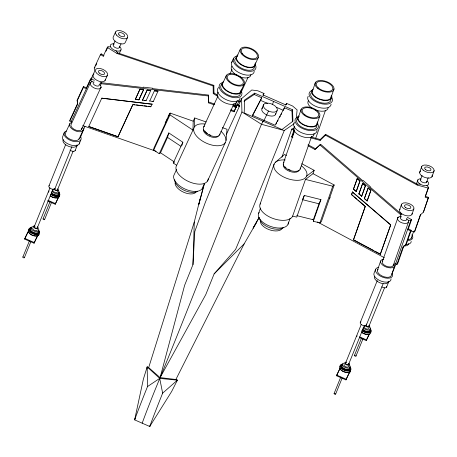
<?xml version="1.0" encoding="UTF-8"?>
<svg xmlns="http://www.w3.org/2000/svg" width="457" height="457" viewBox="0 0 457 457"><rect width="100%" height="100%" fill="white"/><g stroke="black" fill="none" stroke-linecap="round" stroke-linejoin="round"><path stroke-width="0.69" d="M260.679 203.119A17.343 8.974 19.3 0 0 271.852 218.018A17.343 8.974 19.3 0 0 292.634 216.11L305.476 179.424L313.011 173.671L334.193 184.988L321.351 221.674L319.911 222.907L313.342 221.268L313.342 219.771L319.015 203.799L320.923 199.6L304.316 195.465L302.683 199.063M208.261 178.858A17.343 9.043 24.8 0 1 189.124 181.772A17.343 9.043 24.8 0 1 176.699 165.297L192.963 130.114L193.214 121.168L194.693 117.969L206.147 121.979M194.442 126.915L194.693 117.969M142.184 423.176A131.827 6.124 -66.3 0 1 155.089 389.844L160.11 377.619L184.617 285.322L192.963 264.62L194.282 222.016L200.223 198.424M192.963 264.62L194.791 231.545L205.239 202.6L241.936 111.965L241.564 98.666L251.767 90L257.862 90.794L263.912 93.445L263.055 95.387M310.509 137.751L320.129 140.39L320.203 139.522L325.578 134.329L417.27 184.177L420.143 184.114M320.129 140.39L325.504 135.198L325.578 134.329M407.216 217.281L411.574 219.606L408.364 228.78L407.644 229.397L410.466 230.905L414.568 232.025L420.634 214.681L423.422 212.162L428.323 198.155L425.153 197.287L428.363 188.113L417.195 185.051L417.27 184.177M423.422 212.162L428.398 197.281L425.233 196.413L428.438 187.244L426.907 185.473M428.363 188.113L428.438 187.244M428.323 198.155L428.398 197.281M296.342 118.294L297.101 109.869L292.623 106.03L286.579 103.379L285.751 104.933L286.579 103.379L286.088 104.71M82.591 127.16A7.432 3.873 24.8 0 1 80.078 131.765A7.432 3.873 24.8 0 1 70.858 127.8A7.432 3.873 24.8 0 1 71.766 122.51L71.189 121.551L69.807 121.065L69.887 120.174L77.576 103.539M69.807 121.065L77.496 104.436L77.21 100.072L83.42 86.641L86.499 87.721L86.419 88.612L83.34 87.533L83.42 86.641M71.189 121.551L90.486 79.815L90.566 78.924L94.399 80.266M88.749 126.498L118.049 136.757L88.749 126.498L101.78 98.169L152.055 104.196L101.78 98.169M100.152 82.277L101.431 82.728L100.46 85.55M118.049 136.757L132.89 104.504L134.964 104.744M135.289 99.455L139.991 89.132L143.572 89.732L138.882 99.877L135.289 99.455L139.991 89.132M138.882 99.877L143.589 89.549M142.481 100.294L147.188 89.966L150.77 90.566L147.171 90.149L142.481 100.294L146.08 100.711L150.787 90.389M146.08 100.711L144.298 100.323M149.679 101.128L154.386 90.806L157.985 91.223L153.278 101.551L149.696 100.951M132.873 104.682L150.867 106.761L148.119 106.264M153.278 101.551L152.095 101.231M154.386 90.806L157.985 91.223M181.897 145.406L182.84 142.224L168.839 132.947L167.508 137.397L160.527 152.798L159.23 153.729L153.689 150.056L153.849 148.262L170.118 113.079L193.214 121.168M153.689 150.056L169.953 114.867L170.118 113.079M214.019 104.767L208.672 102.894L208.295 95.056L152.644 88.635L152.678 88.224L143.287 87.138L143.247 87.55L101.431 82.728M208.672 102.894L208.295 95.056M226.004 140.476L227.032 129.291L222.319 127.64M230.739 110.617L234.081 111.788L237.12 104.499L239.428 105.304L239.445 106.235L226.404 134.427M234.081 111.788L237.12 104.499M204.222 183.674L198.835 204.353L204.416 183.777M148.679 367.582L147.171 366.92L143.384 379.121L134.626 419.863L149.736 426.49L171.643 391.506L177.39 380.167L175.882 379.504L160.11 377.619L148.679 367.582L194.282 222.016M81.455 129.679L101.008 87.196A5.815 3.033 24.8 0 0 99.626 84.414M260.09 204.148L274.097 164.126M258.605 213.39L260.473 208.055M281.935 157.219L291.749 129.154L292.56 128.588L294.148 129.44M293.4 129.845L294.565 126.509M298.347 117.329L301.146 109.326M292.88 137.677L291.623 137.009L293.954 130.336L291.749 129.154M294.439 130.388L292.343 136.392L291.623 137.009M283.403 163.029L294.605 131.01M312.222 91.72L315.461 82.454M300.14 169.181L311.577 136.494M316.941 124.167L319.746 116.158A9.911 5.13 19.3 0 0 307.504 106.932A9.911 5.13 19.3 0 0 304.088 115.141A9.911 5.13 19.3 0 0 319.746 116.158M315.564 138.7L325.435 110.485M330.771 98.198L334.01 88.932M288.053 224.21L290.149 218.206M304.316 195.465L296.736 217.132L292.634 216.11M313.011 173.671L314.176 170.335L301.826 163.732M313.342 221.268L320.923 199.6M319.911 222.907L332.753 186.216L334.193 184.988M365.154 206.484L351.519 194.699L352.456 192.026L390.724 224.804L380.31 254.275L353.45 239.925L365.297 206.358L357.957 200.012M353.421 189.261L357.265 178.561L359.996 180.915L356.289 191.494L353.421 189.261L357.265 178.561M351.519 194.699L352.598 191.9M356.146 191.62L359.996 180.915M358.876 193.974L362.721 183.268L365.451 185.622L361.744 196.202L358.876 193.974L362.721 183.268M361.601 196.327L365.451 185.622M364.332 198.681L368.176 187.976L370.907 190.329L367.205 200.909L364.332 198.681L368.176 187.976M367.057 201.034L370.907 190.329M353.45 239.925L365.297 206.358M380.31 254.275L390.724 224.804M377.516 270.007L380.692 260.924M399.601 209.74L401.469 204.405M382.315 261.535L398.018 217.361A5.815 3.01 19.3 0 1 401.275 216.612M400.189 216.909L400.892 214.899L401.612 214.282L369.936 186.902L370.267 186.616L363.149 180.464L362.818 180.749L320.66 144.303L314.919 149.456L307.995 145.754M419.623 172.483L421.782 166.302M416.413 184.045L417.841 179.955A5.815 3.01 19.3 0 1 420.594 178.801M420.457 180.024L422.085 175.351M393.226 265.546L408.455 222.028M411.997 214.299L413.865 208.963A6.609 3.416 19.3 0 0 405.707 202.811A6.609 3.416 19.3 0 0 403.428 208.283A6.609 3.416 19.3 0 0 413.865 208.963M394.642 266.048L391.283 275.634A7.438 3.85 22.1 0 1 382.035 275.982A7.438 3.85 22.1 0 1 378.133 269.184M383.783 259.159A7.432 3.845 19.3 0 0 381.372 263.809A7.432 3.845 19.3 0 0 390.455 267.871A7.432 3.845 19.3 0 0 394.448 263.929L395.625 263.74L410.854 220.223L411.574 219.606M396.893 264.42L402.965 247.077L403.685 246.46L397.613 263.803L396.893 264.42L395.625 263.74M426.638 182.183L428.186 177.756M411.186 230.288L410.466 230.905L405.565 244.912L406.284 244.295L411.186 230.288L408.364 228.78M431.991 176.802L434.15 170.621M411.26 238.206L413.716 231.173M414.642 231.156L420.474 214.476M100.746 87.944L101.014 87.196L100.746 87.944A5.815 3.033 24.8 0 1 92.057 86.641A5.815 3.033 24.8 0 1 93.125 81.62M417.572 180.692L417.841 179.955L417.578 180.692A5.815 3.01 19.3 0 0 425.044 185.645A5.815 3.01 19.3 0 0 427.278 181.138M64.403 132.359L62.815 136.289A9.083 4.707 22 0 0 69.47 144.578A9.083 4.707 22 0 0 79.604 142.801M38.217 235.412A13.019 0.606 -66.4 0 0 34.069 243.21L24.649 239.091L24.912 238.44A11.951 0.56 -66.4 0 1 28.454 231.139M48.973 185.885L65.648 144.623M34.315 226.535L49.933 187.896M48.522 192.203L49.048 190.9M22.884 257.011L29.505 240.639M24.375 257.708L30.99 241.336M37.297 227.929L52.909 189.289M54.931 188.678L71.869 146.76M43.078 218.897L50.07 201.588M34.069 243.21L34.332 242.564A11.951 0.56 -66.4 0 1 37.868 235.264M44.609 219.52L51.601 202.211M57.519 189.781L73.091 151.233M75.154 150.547L77.262 145.32M80.432 137.483L84.922 126.378M79.204 143.966L80.792 140.036M47.699 200.966L55.234 204.268L55.497 203.616A11.951 0.56 -66.4 0 1 58.273 197.755M263.101 94.965L263.912 93.445L263.101 94.965L285.768 104.904M244.055 101.3L254.206 94.485L254.732 93.177L292.514 109.737L292.943 121.185L281.986 129.514L244.204 112.959L244.586 99.992L254.732 93.177M252.384 116.038L261.758 97.798L254.206 94.485M261.935 108.595L263.529 104.67M268.505 111.074L264.009 120.454M272.298 104.727L273.623 101.454M275.537 114.553L277.125 110.628A7.432 3.862 22 0 0 268.505 103.196A7.432 3.862 22 0 0 265.351 109.126A7.432 3.862 22 0 0 277.125 110.628M294.205 123.71L284.248 130.508L247.551 221.142L235.595 249.425L214.122 273.892L205.776 294.594L160.11 377.619C194.636 293.445 226.655 208.323 261.473 124.281L263.095 121.236M292.389 121.819L291.983 111.045L284.425 107.732L283.369 110.348L276.445 107.309M291.983 111.045L292.514 109.737M375.637 269.253L374.043 273.183A9.083 4.707 22.1 0 0 381.755 281.375A9.083 4.707 22.1 0 0 391.043 278.816M345.943 379.898L346.206 379.253A11.951 0.554 -66.3 0 1 350.353 371.45L350.091 372.101A13.019 0.6 -66.3 0 0 345.943 379.898L336.529 375.768L336.792 375.123A11.951 0.554 -66.3 0 1 339.985 368.462M360.265 322.493L377.271 280.604M345.578 363.041L361.259 324.424M356.837 336.449L357.1 335.798M334.118 393.454L340.762 377.094M335.649 394.083L342.025 378.373M348.64 364.292L364.315 325.675M366.377 324.99L383.12 283.763M354.501 355.335L361.516 338.031M355.986 356.037L363.001 338.734M368.913 326.349L384.531 287.819M386.553 287.213L388.936 281.341M391.849 274.154L396.082 263.706M359.351 337.546L366.251 340.579L366.514 339.928A11.951 0.554 -66.3 0 1 369.29 334.073M77.13 100.968L83.34 87.533M69.807 123.687L65.557 132.884A7.438 3.85 22 0 0 71.006 139.671A7.438 3.85 22 0 0 79.301 138.22M86.499 87.721L90.566 78.924M90.423 82.648L71.132 124.384A5.815 3.033 24.8 0 0 76.005 130.182A5.815 3.033 24.8 0 0 81.603 128.051M105.001 80.632L107.366 75.514A6.609 3.445 24.8 0 0 100.226 68.487A6.609 3.445 24.8 0 0 96.913 73.508A6.609 3.445 24.8 0 0 107.366 75.514M78.975 139.168L83.003 130.456M118.06 136.574L132.593 105.144M150.867 106.761L152.072 104.019M165.171 123.059L167.239 118.58M167.833 117.3L169.604 113.462M159.23 153.729L168.839 132.947M176.699 165.297L173.237 163.006L182.84 142.224M176.682 169.25L174.317 174.368A15.692 8.18 24.8 0 0 185.565 189.272A15.692 8.18 24.8 0 0 202.879 186.633M226.472 75.279L222.919 82.957A9.911 5.164 24.8 0 0 230.025 92.371A9.911 5.164 24.8 0 0 240.959 90.709M203.691 126.909L217.886 96.204M219.526 135.038L234.018 103.688M240.513 91.988L244.067 84.311A9.911 5.164 24.8 0 0 233.35 73.771A9.911 5.164 24.8 0 0 228.386 81.3A9.911 5.164 24.8 0 0 244.067 84.311M207.489 181.098L225.232 142.71M90.914 79.409L94.462 71.732L94.285 67.916L100.5 54.486L101.208 53.892L103.945 55.611L103.236 56.2L100.5 54.486M95.587 66.042L96.77 63.483M100.614 55.171L101.208 53.892M91.326 79.455L92.211 77.536M103.236 56.2L107.309 47.408L108.012 46.814L110.508 46.808M105.978 51.213L108.012 46.814M115.57 31.973L113.205 37.086A6.609 3.445 24.8 0 0 117.912 42.981A6.609 3.445 24.8 0 0 125.258 42.501L127.623 37.383M113.256 44.837L115.033 40.999M119.283 47.545L121.059 43.706M119.203 53.703L120.979 49.853A5.815 3.028 24.8 0 0 119.334 46.237M231.665 62.438L233.441 58.599M236.732 56.988L240.285 49.31M229.945 74.023L232.019 69.544M234.675 106.275L237.337 100.523M241.187 92.205L247.991 77.49M254.812 65.105L258.365 57.428M240.662 101.46L239.525 100.746L238.817 101.34L235.858 107.732L232.881 105.87M238.605 105.064L241.564 98.666M238.828 106.601L239.428 105.304M175.882 379.504L244.152 243.872L256.234 222.97M261.758 97.798L252.447 115.295L275.114 125.229L284.425 107.732M262.866 121.973L263.78 120.265M276.051 124.098L276.714 122.847M277.382 121.596L278.045 120.345M279.707 117.221L280.375 115.969M281.038 114.724L281.706 113.473M259.033 217.463L253.121 228.146L259.245 217.538M120.979 49.853L120.511 50.504A5.815 3.028 24.8 0 1 111.531 48.242A5.815 3.028 24.8 0 1 114.033 43.855M397.544 218.018L398.024 217.366L397.544 218.018A5.815 3.01 19.3 0 0 404.725 223.433A5.815 3.01 19.3 0 0 406.73 218.617M214.122 273.892L244.152 243.872M314.919 149.456L320.66 144.303M150.576 424.61A62.009 2.879 -66.3 0 1 149.736 426.49A131.827 6.124 -66.3 0 1 162.646 393.157L177.39 380.167L159.704 378.379L147.171 366.92L147.531 386.536A131.827 6.124 -66.3 0 0 134.626 419.863A62.009 2.879 -66.3 0 0 135.466 417.989M275.542 162.184L284.528 154.489L286.379 155.477M329.52 198.327L330.24 197.71M94.285 67.916L94.993 67.322M107.309 47.408L116.969 53.469L117.678 52.881L213.847 85.362L213.962 92.96L213.253 93.554L218.012 96.536M213.253 93.554L213.145 85.956L213.847 85.362M402.965 247.077L406.284 244.295M306.641 176.088L314.176 170.335M173.237 163.006L174.1 162.384M147.531 386.536L159.704 378.379L162.646 393.157M408.301 220.371L410.854 220.223M99.946 83.568L208.209 95.953M136.346 104.904L138.425 105.144M139.808 105.304L142.578 105.624M143.961 105.784L146.731 106.104M139.979 89.309L143.572 89.732M136.5 99.42L138.899 99.695M305.476 179.424L332.753 186.216M302.408 199.663L319.015 203.799M296.742 215.635L313.342 219.771M284.248 130.508L261.473 124.281L241.936 111.965M311.268 137.071L320.203 139.522M116.969 53.469L213.145 85.956M237.04 105.39L239.445 106.235M208.752 101.997L214.773 104.105M230.819 109.726L234.161 110.891M82.728 125.595L156.071 151.273M260.701 100.414L267.625 103.448M47.962 200.32L55.497 203.616M359.613 336.9L366.514 339.928M24.912 238.44L34.332 242.564M336.792 375.123L346.206 379.253M308.081 144.8L315.638 148.839M353.592 239.799L373.58 250.482M374.831 251.15L380.453 254.155M312.451 219.291L313.702 219.96M317.455 221.971L384.411 257.748M325.504 135.198L417.195 185.051M238.817 101.34L239.954 102.054M213.962 92.96L217.526 95.199M232.996 104.899L236.566 107.138M169.953 114.867L192.963 130.114M167.508 137.397L180.932 146.291M160.527 152.798L174.528 162.075M357.123 178.687L359.848 181.041M362.578 183.394L365.303 185.748M368.034 188.101L370.758 190.455M353.564 189.141L356.289 191.494M359.019 193.848L361.744 196.202M364.475 198.555L367.205 200.909M352.456 192.026L390.581 224.924M319.946 144.92L400.892 214.899M351.662 194.573L353.232 195.933M354.284 196.841L356.906 199.109M115.929 50.796L117.678 52.881M90.486 79.815L91.96 81.729M77.21 100.072L77.427 102.151M411.591 237.252A7.438 3.879 22.1 0 1 407.764 239.605M177.39 380.167A27.768 9.934 -76.7 0 1 176.545 381.167M275.777 113.565A7.432 3.862 22 0 1 266.917 114.998A7.432 3.862 22 0 1 262.644 107.806M301.494 165.914A17.343 8.974 19.3 0 1 300.615 180.018A17.343 8.974 19.3 0 1 275.685 170.861A17.343 8.974 19.3 0 1 285.219 159.933M316.844 126.126A10.568 5.473 19.3 0 1 304.608 128.474A10.568 5.473 19.3 0 1 297.307 118.946M300.312 167.97A8.917 4.616 19.3 0 1 289.995 170.37A8.917 4.616 19.3 0 1 284.145 162.029M317.524 121.91A10.568 5.473 19.3 0 1 306.413 126.103A10.568 5.473 19.3 0 1 298.61 115.918M299.049 170.284A8.26 4.273 19.3 0 1 289.658 171.386A8.26 4.273 19.3 0 1 283.551 164.594M317.135 122.819A9.911 5.13 19.3 0 1 305.67 125.486A9.911 5.13 19.3 0 1 299.169 116.221M288.356 222.085A15.692 8.117 19.3 0 1 271.172 226.643A15.692 8.117 19.3 0 1 259.136 212.459M406.479 218.886A3.302 1.708 19.3 0 1 402.806 220.268A3.302 1.708 19.3 0 1 401.109 216.915M317.861 124.144A12.225 6.324 19.3 0 1 304.276 129.262A12.225 6.324 19.3 0 1 297.993 116.843M283.688 227.506A13.213 6.838 19.3 0 1 269.761 227.786A13.213 6.838 19.3 0 1 259.736 218.703M290.126 170.055A8.26 4.273 19.3 0 1 288.178 169.181M285.979 167.708A8.26 4.273 19.3 0 1 285.128 166.885M282.306 228.123A11.562 5.981 19.3 0 1 269.156 229.665A11.562 5.981 19.3 0 1 260.61 220.148M317.015 129.977A12.225 6.324 19.3 0 1 303.379 133.444A12.225 6.324 19.3 0 1 294.439 122.253M368.239 334.307A4.953 2.582 22.1 0 1 361.607 332.239M314.033 133.633A10.568 5.473 19.3 0 1 302.237 136.632A10.568 5.473 19.3 0 1 294.508 126.949M392.237 273.497A9.083 4.707 22.1 0 1 387.616 278.233A9.083 4.707 22.1 0 1 376.688 273.172A9.083 4.707 22.1 0 1 378.773 267.265M350.113 367.182A5.781 2.993 22.1 0 1 348.485 371.095A5.781 2.993 22.1 0 1 340.916 367.999A5.781 2.993 22.1 0 1 342.544 364.086M388.273 282.049A7.432 3.85 22.1 0 1 379.91 282.792A7.432 3.85 22.1 0 1 374.512 276.428M393.34 264.757A5.815 3.01 19.3 0 1 386.611 266.322A5.815 3.01 19.3 0 1 382.8 260.884M426.718 181.28A3.302 1.708 19.3 0 1 423.056 182.503A3.302 1.708 19.3 0 1 420.954 179.264M432.145 174.997A6.609 3.416 19.3 0 1 424.833 177.447A6.609 3.416 19.3 0 1 420.623 170.969M366.297 324.036A3.302 1.714 22.1 0 1 362.664 325.321A3.302 1.714 22.1 0 1 361.001 321.871M348.423 363.549A1.651 0.857 22.1 0 1 347.96 364.663A1.651 0.857 22.1 0 1 345.795 363.783A1.651 0.857 22.1 0 1 346.263 362.664M355.826 355.546A0.828 0.428 22.1 0 1 355.717 356.18A0.828 0.428 22.1 0 1 354.581 355.74A0.828 0.428 22.1 0 1 354.889 355.18M348.937 364.697A4.13 2.142 22.1 0 1 348.971 368.039A4.13 2.142 22.1 0 1 343.224 366.137A4.13 2.142 22.1 0 1 344.19 363.126M349.685 367.936A4.13 2.142 22.1 0 1 344.955 368.913A4.13 2.142 22.1 0 1 342.304 364.914M331.531 97.027A12.225 6.324 19.3 0 1 326.904 104.139A12.225 6.324 19.3 0 1 311.72 98.929A12.225 6.324 19.3 0 1 312.171 90.389M335.541 393.711A0.828 0.428 22.1 0 1 335.364 394.265A0.828 0.428 22.1 0 1 334.313 393.911A0.828 0.428 22.1 0 1 334.307 393.3M412.128 213.402A6.609 3.416 19.3 0 1 404.485 215.178A6.609 3.416 19.3 0 1 400.149 209.003M349.719 366.588A4.953 2.565 22.1 0 1 348.657 369.896A4.953 2.565 22.1 0 1 342.339 367.799A4.953 2.565 22.1 0 1 342.304 364.126M368.816 325.63A1.651 0.863 22.1 0 1 367.748 326.629A1.651 0.863 22.1 0 1 365.863 325.161M411.231 241.479A9.083 4.736 22.1 0 1 406.553 244.358M349.079 363.486A2.479 1.285 22.1 0 1 348.205 365.177A2.479 1.285 22.1 0 1 344.949 363.578A2.479 1.285 22.1 0 1 346.389 362.167M348.542 365.846A2.479 1.285 22.1 0 1 346.12 366.925A2.479 1.285 22.1 0 1 344.224 364.418M350.199 368.788A4.953 2.565 22.1 0 1 343.938 369.696A4.953 2.565 22.1 0 1 342.036 364.783M350.45 370.296A5.781 2.993 22.1 0 1 343.83 371.667A5.781 2.993 22.1 0 1 340.111 366.068M330.839 98.763A10.568 5.467 19.3 0 1 319.866 102.448A10.568 5.467 19.3 0 1 311.12 92.868M331.622 95.57A10.568 5.467 19.3 0 1 319.917 99.495A10.568 5.467 19.3 0 1 313.182 89.132M328.115 107.783A10.568 5.467 19.3 0 1 314.902 109.669M311.96 108.098A10.568 5.467 19.3 0 1 308.321 100.871M369.165 325.224A2.479 1.291 22.1 0 1 368.753 327.149A2.479 1.291 22.1 0 1 365.332 325.681M331.148 95.987A9.911 5.13 19.3 0 1 320.854 99.437A9.911 5.13 19.3 0 1 312.662 90.457M331.097 104.213A12.225 6.324 19.3 0 1 317.307 106.972A12.225 6.324 19.3 0 1 308.212 96.227M408.609 243.604A7.432 3.879 22.1 0 1 403.645 245.906M370.713 329.497A5.781 3.016 22.1 0 1 368.942 333.067A5.781 3.016 22.1 0 1 361.773 330.548M386.633 286.299A3.302 1.725 22.1 0 1 385.348 287.813A3.302 1.725 22.1 0 1 381.875 286.859M348.251 372.232A4.953 2.565 22.1 0 1 340.305 368.982M370.279 328.851A4.953 2.582 22.1 0 1 368.765 331.913A4.953 2.582 22.1 0 1 362.618 329.754M369.924 329.52A4.13 2.154 22.1 0 1 367.411 331.428A4.13 2.154 22.1 0 1 362.618 328.966M411.888 234.767A9.083 4.736 22.1 0 1 408.141 240.439M369.53 326.904A4.13 2.154 22.1 0 1 368.85 330.108A4.13 2.154 22.1 0 1 363.144 327.658M368.925 327.972A2.479 1.291 22.1 0 1 365.908 328.703A2.479 1.291 22.1 0 1 365.057 326.149M370.399 332.61A13.019 0.6 -66.3 0 1 370.404 332.776M366.251 340.579A13.019 0.6 -66.3 0 1 369.325 334.221M336.529 375.768A13.019 0.6 -66.3 0 1 340.231 368.296M370.427 330.291A4.953 2.582 22.1 0 1 367.971 332.599A4.953 2.582 22.1 0 1 362.35 330.411M370.776 332.582A5.781 3.016 22.1 0 1 367.142 334.387A5.781 3.016 22.1 0 1 361.241 331.856M55.074 188.255A3.302 1.714 22 0 1 50.995 188.73A3.302 1.714 22 0 1 49.322 185.559M99.198 84.596A3.302 1.719 24.8 0 1 95.222 85.465A3.302 1.719 24.8 0 1 94.119 81.992M240.393 93.479A10.568 5.513 24.8 0 1 227.889 94.873A10.568 5.513 24.8 0 1 221.828 84.482M241.513 89.875A10.568 5.513 24.8 0 1 229.488 92.514A10.568 5.513 24.8 0 1 223.444 81.62M236.84 101.157A10.568 5.513 24.8 0 1 224.336 102.551A10.568 5.513 24.8 0 1 218.28 92.16M218.349 136.015A8.26 4.307 24.8 0 1 209.603 136.335A8.26 4.307 24.8 0 1 203.319 129.56M220.891 131.256A17.343 9.043 24.8 0 1 219.566 145.646A17.343 9.043 24.8 0 1 195.396 134.604A17.343 9.043 24.8 0 1 205.119 124.047M196.144 191.9A11.562 6.027 24.8 0 1 183.903 192.346A11.562 6.027 24.8 0 1 175.1 182.857M57.142 197.715A4.953 2.582 22 0 1 50.51 196.042M197.407 191.386A13.213 6.889 24.8 0 1 183.24 189.866A13.213 6.889 24.8 0 1 174.745 179.761M147.154 368.268A27.768 12.259 -55.5 0 1 147.188 366.908M38.656 230.448A4.953 2.565 22 0 1 36.983 233.51A4.953 2.565 22 0 1 30.745 231.088A4.953 2.565 22 0 1 31.327 227.609M219.926 133.884A8.917 4.65 24.8 0 1 209.026 134.889A8.917 4.65 24.8 0 1 204.627 126.035M80.249 136.089A9.083 4.707 22 0 1 77.393 141.681A9.083 4.707 22 0 1 66.059 137.574A9.083 4.707 22 0 1 66.282 131.033M37.308 229.563A2.479 1.285 22 0 1 34.595 230.414A2.479 1.285 22 0 1 33.041 227.906M105.293 79.775A6.609 3.445 24.8 0 1 97.221 80.518A6.609 3.445 24.8 0 1 93.965 73.965M240.159 97.861A12.225 6.369 24.8 0 1 225.701 99.466A12.225 6.369 24.8 0 1 218.692 87.453M241.022 90.68A12.225 6.369 24.8 0 1 236.149 97.758A12.225 6.369 24.8 0 1 221.268 91.063A12.225 6.369 24.8 0 1 222.907 82.528M37.2 227.215A1.651 0.857 22 0 1 36.52 228.237A1.651 0.857 22 0 1 34.418 227.249A1.651 0.857 22 0 1 35.092 226.226M37.908 228.5A4.13 2.136 22 0 1 37.377 231.665A4.13 2.136 22 0 1 31.704 229.465A4.13 2.136 22 0 1 33.224 226.683M38.308 231.111A4.13 2.136 22 0 1 33.784 232.533A4.13 2.136 22 0 1 31.196 228.351M76.982 144.938A7.432 3.85 22 0 1 68.693 146.389A7.432 3.85 22 0 1 63.243 139.608M37.543 226.815A2.479 1.285 22 0 1 37.228 228.711A2.479 1.285 22 0 1 33.824 227.392A2.479 1.285 22 0 1 34.732 225.724M210.7 135.261A8.26 4.307 24.8 0 1 209.22 134.598M207.404 133.501A8.26 4.307 24.8 0 1 205.873 132.233M205.45 131.787A8.26 4.307 24.8 0 1 204.736 130.873M119.351 47.088A3.302 1.719 24.8 0 1 115.227 47.591A3.302 1.719 24.8 0 1 113.993 44.226M255.463 64.997A12.225 6.369 24.8 0 1 242.153 69.493A12.225 6.369 24.8 0 1 236.155 56.325M234.784 104.693A17.343 9.037 24.8 0 1 236.697 106.55M24.398 257.48A0.828 0.428 22 0 1 23.393 257.719A0.828 0.428 22 0 1 23.107 256.874M39.091 231.093A5.781 2.993 22 0 1 36.726 234.681A5.781 2.993 22 0 1 29.351 231.231A5.781 2.993 22 0 1 31.716 227.643M38.805 231.888A4.953 2.565 22 0 1 33.378 233.59A4.953 2.565 22 0 1 30.271 228.574M39.159 234.173A5.781 2.993 22 0 1 32.019 235.007A5.781 2.993 22 0 1 29.082 229.454M255.017 63.729A9.911 5.164 24.8 0 1 243.798 65.819A9.911 5.164 24.8 0 1 237.554 55.885M254.446 66.465A10.568 5.513 24.8 0 1 242.901 68.881A10.568 5.513 24.8 0 1 235.464 58.456M255.4 62.815A10.568 5.513 24.8 0 1 243.667 66.139A10.568 5.513 24.8 0 1 237.926 54.966M250.899 74.657A10.568 5.513 24.8 0 1 238.931 76.376M236.509 75.079A10.568 5.513 24.8 0 1 231.91 66.128M254.218 71.349A12.225 6.369 24.8 0 1 240.376 73.331A12.225 6.369 24.8 0 1 232.259 61.489M37.423 235.578A4.953 2.565 22 0 1 32.641 235.424A4.953 2.565 22 0 1 28.888 232.27M59.004 192.648A5.781 3.016 22 0 1 57.948 196.499A5.781 3.016 22 0 1 50.727 194.402M75.216 150.096A3.302 1.725 22 0 1 73.434 151.324A3.302 1.725 22 0 1 69.99 150.062M44.5 219.149A0.828 0.428 22 0 1 43.878 219.674A0.828 0.428 22 0 1 43.147 218.806M57.302 189.032A1.651 0.863 22 0 1 56.657 190.169A1.651 0.863 22 0 1 54.497 189.015M57.822 190.175A4.13 2.154 22 0 1 57.725 193.562A4.13 2.154 22 0 1 51.909 191.426M58.393 192.774A4.13 2.154 22 0 1 56.342 194.95A4.13 2.154 22 0 1 51.378 192.728M59.347 195.767A5.781 3.016 22 0 1 56.217 197.921A5.781 3.016 22 0 1 50.196 195.705M57.959 188.975A2.479 1.291 22 0 1 56.994 190.672A2.479 1.291 22 0 1 53.755 188.947M57.428 191.329A2.479 1.291 22 0 1 55.006 192.42A2.479 1.291 22 0 1 53.103 189.906M58.61 192.054A4.953 2.582 22 0 1 57.708 195.356A4.953 2.582 22 0 1 51.515 193.557M59.319 195.853A11.951 0.56 -66.4 0 1 59.644 195.813L59.381 196.464A13.019 0.606 -66.4 0 0 55.234 204.268M58.685 196.956A11.951 0.56 -66.4 0 1 59.039 196.316M24.649 239.091A13.019 0.606 -66.4 0 1 28.568 231.288M59.09 194.265A4.953 2.582 22 0 1 56.411 196.11A4.953 2.582 22 0 1 51.253 194.214M304.882 114.838A8.672 4.484 19.3 0 0 318.58 115.735A8.672 4.484 19.3 0 0 307.869 107.658A8.672 4.484 19.3 0 0 304.882 114.838M405.548 207.484A3.302 1.708 19.3 0 0 410.769 207.821A3.302 1.708 19.3 0 0 406.684 204.747A3.302 1.708 19.3 0 0 405.548 207.484M318.363 87.944A8.672 4.484 19.3 0 0 332.439 89.709A8.672 4.484 19.3 0 0 322.745 81.312A8.672 4.484 19.3 0 0 318.363 87.944M423.131 170.118A6.609 3.416 19.3 0 0 433.859 171.461A6.609 3.416 19.3 0 0 426.472 165.068A6.609 3.416 19.3 0 0 423.131 170.118M425.473 169.501A3.302 1.708 19.3 0 0 430.837 170.175A3.302 1.708 19.3 0 0 427.146 166.976A3.302 1.708 19.3 0 0 425.473 169.501M317.484 88.178A9.911 5.13 19.3 0 0 333.57 90.195A9.911 5.13 19.3 0 0 322.493 80.598A9.911 5.13 19.3 0 0 317.484 88.178M99.209 73.006A3.302 1.719 24.8 0 0 104.436 74.005A3.302 1.719 24.8 0 0 100.866 70.498A3.302 1.719 24.8 0 0 99.209 73.006M229.243 81.112A8.672 4.519 24.8 0 0 242.964 83.745A8.672 4.519 24.8 0 0 233.59 74.525A8.672 4.519 24.8 0 0 229.243 81.112M116.404 35.018A6.609 3.445 24.8 0 0 127.075 38.114A6.609 3.445 24.8 0 0 121.311 30.899A6.609 3.445 24.8 0 0 116.404 35.018M119.003 34.846A3.302 1.719 24.8 0 0 124.338 36.394A3.302 1.719 24.8 0 0 121.453 32.79A3.302 1.719 24.8 0 0 119.003 34.846M242.507 53.812A8.672 4.519 24.8 0 0 256.514 57.879A8.672 4.519 24.8 0 0 248.945 48.413A8.672 4.519 24.8 0 0 242.507 53.812M241.536 53.875A9.911 5.164 24.8 0 0 257.542 58.525A9.911 5.164 24.8 0 0 248.894 47.705A9.911 5.164 24.8 0 0 241.536 53.875"/></g></svg>
